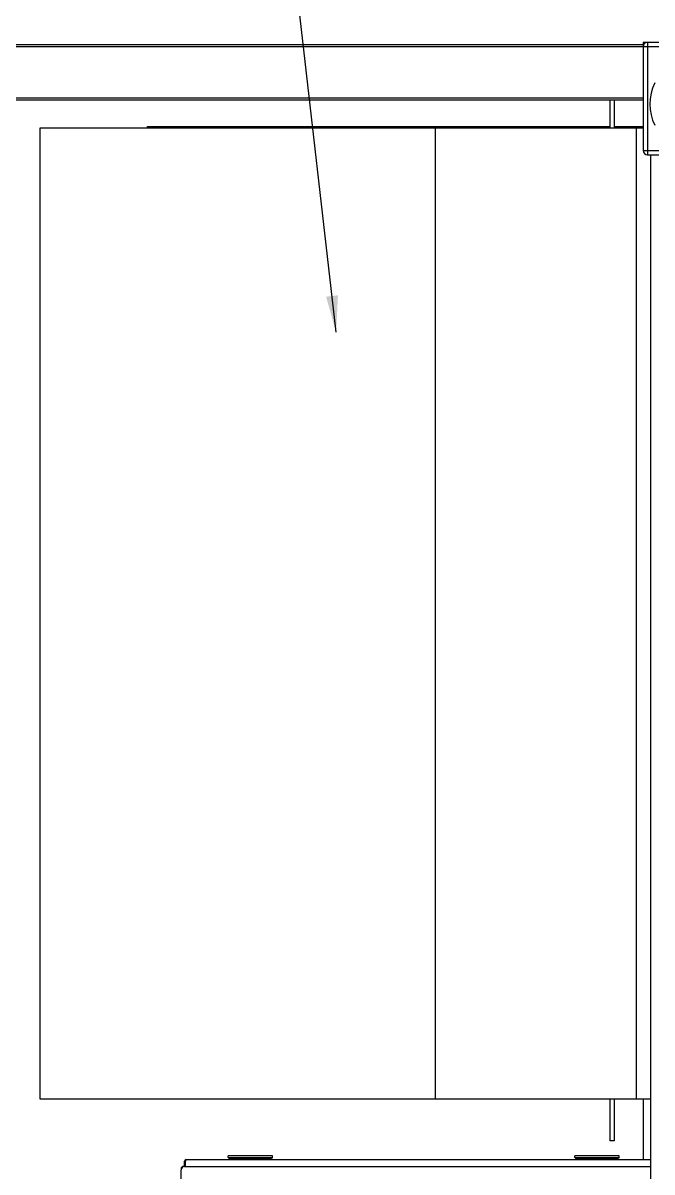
# Model space of a CAD drawing. Header units: millimetres. Extents: x 32496 to 166256, y 3504 to 23939.
# Drawn here: x 51114 to 52021, y 20539 to 22195 of the extents above; entities that cross this region are included whole.
import ezdxf

# ---------------------------------------------------------------- set-up
doc = ezdxf.new("R2010")
doc.units = ezdxf.units.MM
doc.layers.get('0').update_dxf_attribs({"lineweight": 35})
for name, color, linetype in [('8MY-D02-071-004-01_1_0', 7, 'Continuous'), ('8MY-GJ-D02-B003_1_0', 7, 'Continuous'), ('8MYXB-9841-D02-02_1_0', 7, 'Continuous'), ('ASM-DIBAN_0', 7, 'Continuous'), ('DVC-04_1_1_0', 7, 'Continuous'), ('E090240-C_0', 7, 'Continuous'), ('S04S0230_0', 7, 'Continuous'), ('SGZ-01-03_3_0', 7, 'Continuous'), ('SJIAOJIAN-2-C_0', 7, 'Continuous'), ('SJIAOJIBAN-C_0', 7, 'Continuous'), ('TXQ-60_3_0', 7, 'Continuous')]:
    doc.layers.add(name, color=color, linetype=linetype)
doc.styles.add('仿宋', font='simfang.ttf', dxfattribs={"width": 0.8})
doc.dimstyles.new('12倍', dxfattribs={"dimscale": 21, "dimtxt": 3.5, "dimasz": 2.5, "dimexe": 1.5, "dimexo": 0, "dimgap": 1, "dimtad": 1, "dimtoh": 1, "dimdsep": 46, "dimtxsty": '仿宋', "dimcen": 2.5, "dimdle": 5, "dimclrd": 4, "dimclre": 4, "dimclrt": 3, "dimadec": 0, "dimazin": 0, "dimtfac": 1, "dimtmove": 0, "dimatfit": 3, "dimfxl": 1, "dimtolj": 1, "dimarcsym": 0})

msp = doc.modelspace()

# ---------------------------------------------------------------- linework, layer by layer
at = {"layer": '8MY-D02-071-004-01_1_0', "color": 7, "linetype": 'Continuous'}
for p, q in [((51342.14, 19851.888), (51342.14, 20541.888)), ((51347.14, 20546.888), (52019.64, 20546.888))]:
    msp.add_line(p, q, dxfattribs=at)
msp.add_arc((51347.14, 20541.888), 5, 90, 180, dxfattribs=at)
at = {"layer": '8MY-GJ-D02-B003_1_0', "color": 9, "linetype": 'Continuous'}
for p, q in [((51342.482, 20543.688), (51342.14, 20543.688)), ((51345.34, 20546.546), (51345.34, 20546.888))]:
    msp.add_line(p, q, dxfattribs=at)
at = {"layer": '8MY-GJ-D02-B003_1_0', "color": 7, "linetype": 'Continuous'}
for p, q in [((51342.14, 20543.688), (51342.14, 20541.888)), ((51347.14, 20546.888), (51345.34, 20546.888))]:
    msp.add_line(p, q, dxfattribs=at)
msp.add_arc((51345.34, 20543.688), 3.2, 90, 180, dxfattribs=at)
at = {"layer": '8MYXB-9841-D02-02_1_0', "color": 7, "linetype": 'Continuous'}
for p, q in [((51348.64, 20554.488), (51347.14, 20554.488)), ((51347.14, 20546.888), (51347.14, 20554.488)), ((51348.64, 20546.888), (51348.64, 20554.488)), ((51349.54, 20556.888), (52019.64, 20556.888))]:
    msp.add_line(p, q, dxfattribs=at)
for centre, radius, start, end in [((51349.54, 20554.488), 2.4, 90, 180), ((51349.54, 20554.488), 0.9, 154.027938, 180), ((51476.007, 20524.152), 130.93, 166.426182, 166.602881)]:
    msp.add_arc(centre, radius, start, end, dxfattribs=at)
msp.add_open_spline([(51348.734, 20554.881), (51348.798, 20555.145), (51348.892, 20555.526), (51349.03, 20556.006), (51349.127, 20556.303), (51349.227, 20556.548), (51349.333, 20556.752), (51349.457, 20556.888), (51349.54, 20556.888)], degree=3, knots=[0, 0, 0, 0, 0.36915884, 0.53243159, 0.67534039, 0.7943464, 0.88731158, 1, 1, 1, 1], dxfattribs=at)
at = {"layer": 'ASM-DIBAN_0', "color": 7, "linetype": 'Continuous'}
msp.add_line((52008.64, 20643.888), (52008.64, 20556.888), dxfattribs=at)
at = {"layer": 'DVC-04_1_1_0', "color": 7, "linetype": 'Continuous'}
for p, q in [((51960.64, 22083.888), (51960.64, 22043.888)), ((51966.64, 22083.888), (51966.64, 22043.888)), ((51138.64, 22043.888), (52008.64, 22043.888)), ((51138.64, 20643.888), (51138.64, 22043.888)), ((51708.64, 22043.888), (51708.64, 20643.888)), ((51998.64, 22043.888), (51998.64, 20643.888)), ((52019.64, 20643.888), (51138.64, 20643.888)), ((51960.64, 20643.888), (51960.64, 20583.888)), ((51966.64, 20643.888), (51966.64, 20583.888)), ((51966.64, 20583.888), (51960.64, 20583.888))]:
    msp.add_line(p, q, dxfattribs=at)
at = {"layer": 'E090240-C_0', "color": 7, "linetype": 'Continuous'}
msp.add_line((52019.64, 19890.888), (52019.64, 22004.888), dxfattribs=at)
at = {"layer": 'S04S0230_0', "color": 7, "linetype": 'Continuous'}
for p, q in [((40172.64, 22163.888), (52008.64, 22163.888)), ((52008.64, 22163.888), (52008.64, 22083.888)), ((40172.64, 22083.888), (52008.64, 22083.888))]:
    msp.add_line(p, q, dxfattribs=at)
at = {"layer": 'S04S0230_0', "color": 9, "linetype": 'Continuous'}
for p, q in [((40172.64, 22160.888), (52008.64, 22160.888)), ((40172.64, 22086.888), (52008.64, 22086.888))]:
    msp.add_line(p, q, dxfattribs=at)
at = {"layer": 'SGZ-01-03_3_0', "color": 7, "linetype": 'Continuous'}
for p, q in [((51293.64, 22045.388), (51960.64, 22045.388)), ((51293.64, 22043.888), (51293.64, 22045.388)), ((51298.64, 22043.888), (51298.64, 22045.388)), ((51966.64, 22045.388), (52008.64, 22045.388))]:
    msp.add_line(p, q, dxfattribs=at)
at = {"layer": 'SJIAOJIAN-2-C_0', "color": 7, "linetype": 'Continuous'}
for p, q in [((52014.64, 22166.888), (52008.64, 22166.888)), ((52008.64, 22166.888), (52008.64, 22163.888))]:
    msp.add_line(p, q, dxfattribs=at)
at = {"layer": 'SJIAOJIBAN-C_0', "color": 9, "linetype": 'Continuous'}
for p, q in [((52008.64, 22160.888), (52172.14, 22160.888)), ((52014.64, 22166.888), (52014.64, 22004.888)), ((52008.64, 22010.888), (52186.64, 22010.888))]:
    msp.add_line(p, q, dxfattribs=at)
at = {"layer": 'SJIAOJIBAN-C_0', "color": 7, "linetype": 'Continuous'}
for p, q in [((52172.14, 22166.888), (52014.64, 22166.888)), ((52008.64, 22084.072), (52008.64, 22010.888)), ((52014.64, 22004.888), (52180.64, 22004.888))]:
    msp.add_line(p, q, dxfattribs=at)
for centre, radius, start, end in [((52014.64, 22160.888), 6, 90, 164.974608), ((52085.14, 22077.888), 67, 152.937964, 207.062036), ((52014.64, 22010.888), 6, 180, 270)]:
    msp.add_arc(centre, radius, start, end, dxfattribs=at)
at = {"layer": 'TXQ-60_3_0', "color": 7, "linetype": 'Continuous'}
for p, q in [((51474.14, 20562.388), (51410.14, 20562.388)), ((51410.14, 20559.888), (51410.14, 20562.388)), ((51410.64, 20559.388), (51473.64, 20559.388)), ((51412.14, 20556.888), (51412.14, 20558.388)), ((51472.14, 20556.888), (51472.14, 20558.388)), ((51474.14, 20559.888), (51474.14, 20562.388)), ((51974.14, 20562.388), (51910.14, 20562.388)), ((51910.14, 20559.888), (51910.14, 20562.388)), ((51910.64, 20559.388), (51973.64, 20559.388)), ((51912.14, 20556.888), (51912.14, 20558.388)), ((51972.14, 20556.888), (51972.14, 20558.388)), ((51974.14, 20559.888), (51974.14, 20562.388))]:
    msp.add_line(p, q, dxfattribs=at)
at = {"layer": 'TXQ-60_3_0', "color": 9, "linetype": 'Continuous'}
for p, q in [((51410.14, 20559.888), (51474.14, 20559.888)), ((51472.14, 20558.388), (51412.14, 20558.388)), ((51910.14, 20559.888), (51974.14, 20559.888)), ((51972.14, 20558.388), (51912.14, 20558.388))]:
    msp.add_line(p, q, dxfattribs=at)
at = {"layer": 'TXQ-60_3_0', "color": 7, "linetype": 'Continuous'}
for centre, radius, start, end in [((51410.64, 20559.888), 0.5, 180, 270), ((51411.14, 20558.388), 1, 0, 90), ((51473.14, 20558.388), 1, 90, 180), ((51473.64, 20559.888), 0.5, 270, 0), ((51910.64, 20559.888), 0.5, 180, 270), ((51911.14, 20558.388), 1, 0, 90), ((51973.14, 20558.388), 1, 90, 180), ((51973.64, 20559.888), 0.5, 270, 0)]:
    msp.add_arc(centre, radius, start, end, dxfattribs=at)

# ---------------------------------------------------------------- leaders
at = {"lineweight": 13}
msp.add_leader([(51565.75, 21749.174), (51493.425, 22382.698), (50986.211, 22380.781)], dimstyle='12倍', override={"dimtad": 0}, dxfattribs=at)

doc.saveas('drawing.dxf')
